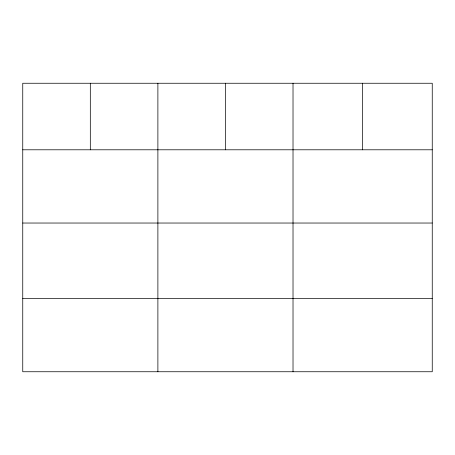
<?xml version="1.0" encoding="UTF-8"?>
<svg xmlns="http://www.w3.org/2000/svg" width="455" height="455" viewBox="0 0 455 455"><rect width="100%" height="100%" fill="white"/><g stroke="black" fill="none" stroke-linecap="round" stroke-linejoin="round"><path stroke-width="0.68" d="M432.25 223.035L432.25 83.254L22.75 83.254L22.75 371.746L432.25 371.746L432.25 223.035L22.75 223.035M22.75 149.792L432.25 149.792M22.75 298.503L432.25 298.503M362.635 83.254L362.635 149.792M293.02 83.254L293.02 371.746M225.452 83.254L225.452 149.792M157.885 83.254L157.885 371.746M90.318 83.254L90.318 149.792"/></g></svg>
